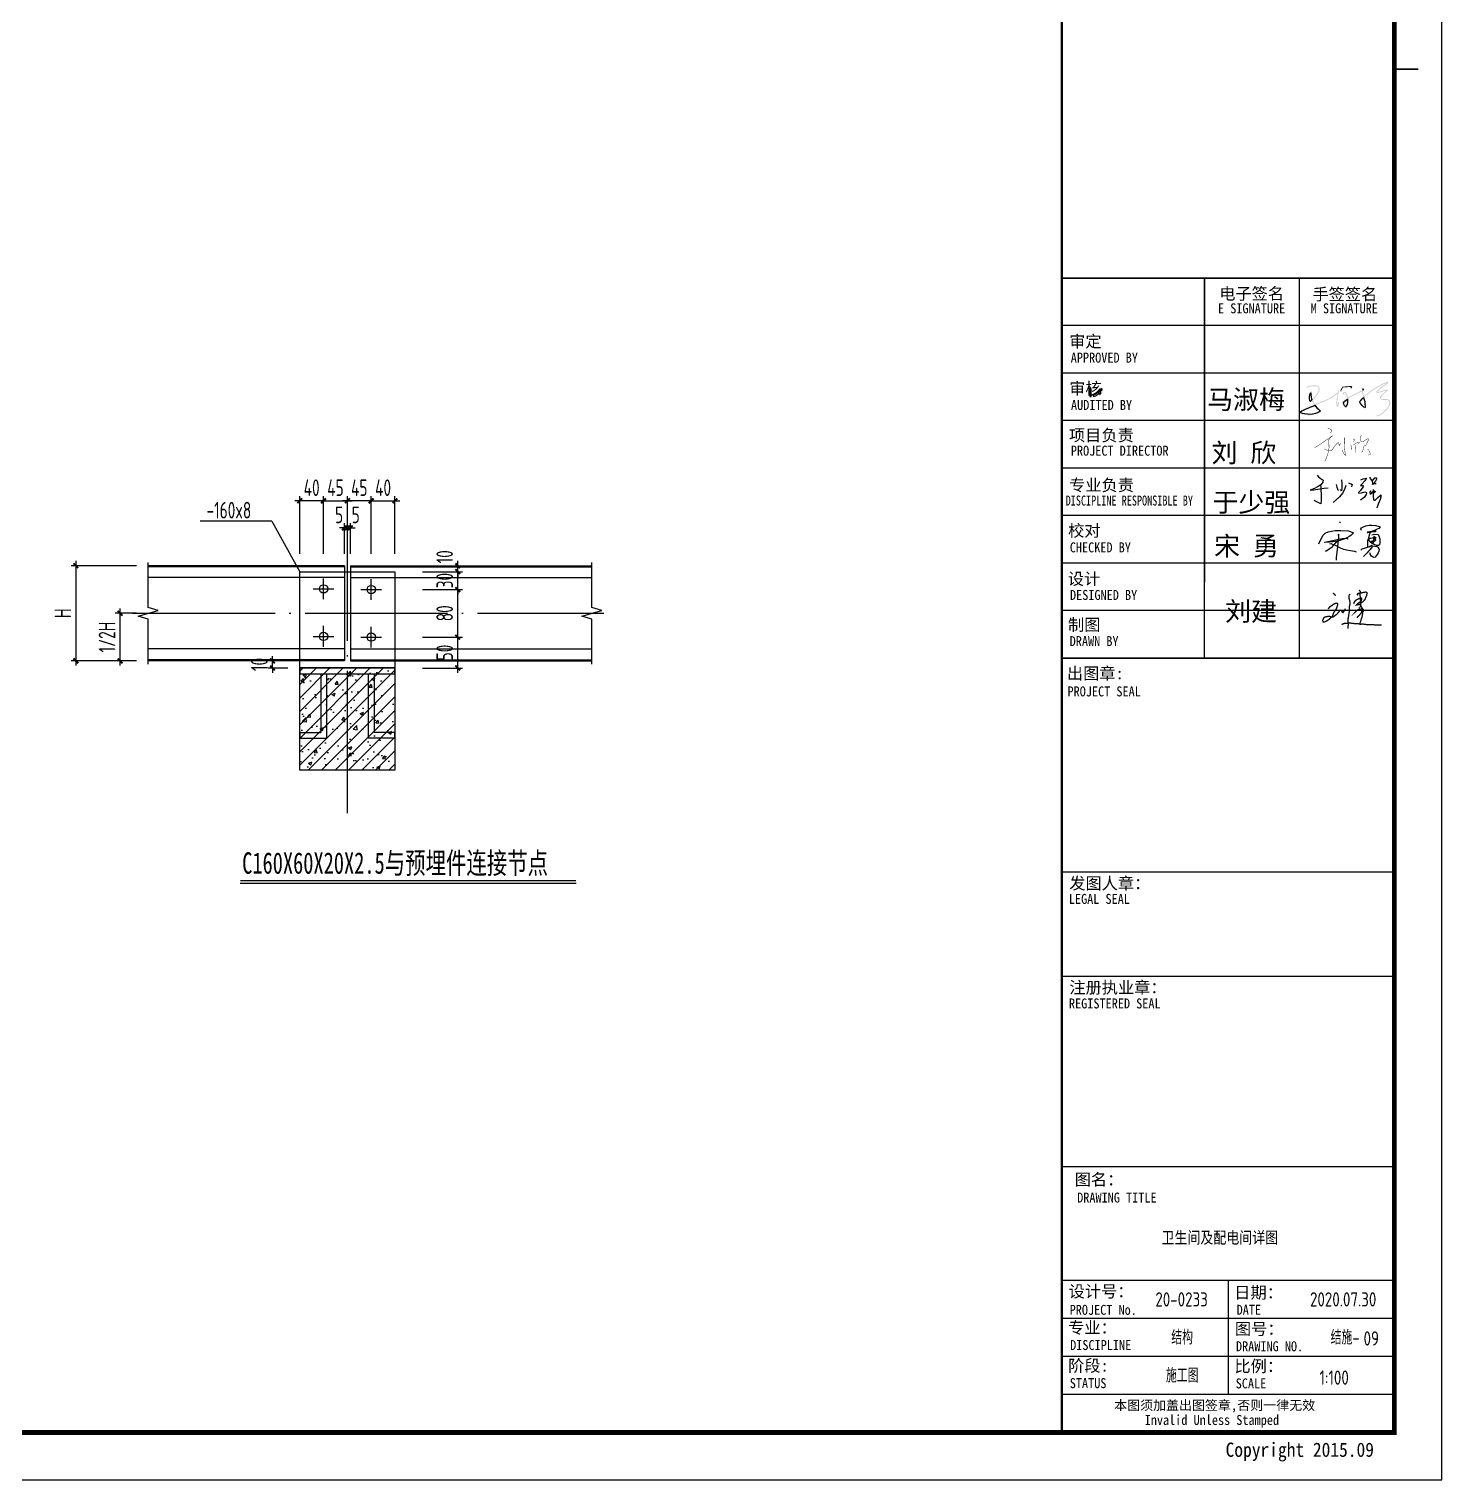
# Model space of a CAD drawing. Extents: x 899043 to 2598688, y -137197 to 211789.
# Drawn here: x 2253326 to 2283061, y 70135 to 100678 of the extents above; entities that cross this region are included whole.
import ezdxf
from ezdxf.enums import TextEntityAlignment as Align

# ---------------------------------------------------------------- set-up
doc = ezdxf.new("R2010")
doc.units = 0
doc.header["$LTSCALE"] = 1500
doc.header["$MEASUREMENT"] = 0
for name, pattern in [('ACAD_ISO02W100', [15, 12, -3]), ('CONTINOUS', [0]), ('DOTE', [2.42, 2, -0.2, 0.02, -0.2])]:
    doc.linetypes.add(name, pattern=pattern)
for name, color, linetype in [('00-tk', 151, 'Continuous'), ('1', 2, 'Continuous'), ('AXIS', 3, 'Continuous'), ('DIM', 3, 'Continuous'), ('DOTE', 1, 'Continuous'), ('iicon', 7, 'Continuous'), ('TEXT', 7, 'Continuous'), ('THIN', 7, 'Continuous'), ('WALL', 7, 'Continuous'), ('WELD_TEXT', 7, 'Continuous'), ('WINDOW', 4, 'Continuous')]:
    doc.layers.add(name, color=color, linetype=linetype)
doc.layers.add('TK-签名', color=70, linetype='Continuous', lineweight=30)
doc.layers.add('功能名称', color=255, linetype='Continuous', lineweight=0)
doc.styles.add('DS6FS', font='tssdeng.shx', dxfattribs={"width": 0.8, "bigfont": 'tssdchn.shx'})
doc.styles.add('DS6HT', font='simhei.ttf', dxfattribs={"width": 0.8})
doc.styles.add('TSSD_Dimension', font='Tssdeng.shx', dxfattribs={"width": 0.7, "bigfont": 'hztxt.shx'})
doc.styles.add('YG图名', font='simhei.ttf', dxfattribs={"width": 0.7, "height": 600})
doc.dimstyles.new('TSSD_100_100', dxfattribs={"dimtxt": 350, "dimasz": 100, "dimexe": 100, "dimexo": 250, "dimgap": 100, "dimtad": 1, "dimdec": 0, "dimzin": 0, "dimdsep": 46, "dimtxsty": 'TSSD_Dimension', "dimblk": 'ARCHTICK', "dimblk1": 'ARCHTICK', "dimblk2": 'ARCHTICK', "dimcen": 0, "dimdle": 100, "dimclrt": 7, "dimadec": 0, "dimazin": 0, "dimtfac": 1, "dimtdec": 0, "dimtix": 1, "dimtmove": 2, "dimatfit": 3, "dimfxl": 0, "dimtolj": 1, "dimtzin": 0, "dimarcsym": 0})

# ---------------------------------------------------------------- blocks, each defined once
blk = doc.blocks.new('_ArchTick')
at = {"color": 0, "linetype": 'ByBlock', "const_width": 0.4}
blk.add_lwpolyline([(-0.5, -0.5), (0.5, 0.5)], dxfattribs=at)
blk = doc.blocks.new('*D467')
at = {"layer": 'Defpoints', "color": 0}
for p in [(2261360, 87878), (2262348, 87878), (2261360, 87227)]:
    blk.add_point(p, dxfattribs=at)
at = {"layer": 'DIM', "color": 0, "lineweight": -2}
for p, q in [((2262348, 87127), (2262348, 87978)), ((2261610, 87878), (2262448, 87878)), ((2261610, 87227), (2262448, 87227))]:
    blk.add_line(p, q, dxfattribs=at)
at = {"layer": 'DIM', "color": 0, "lineweight": -2, "xscale": 100, "yscale": 100, "zscale": 100}
for p, rotation in [((2262348, 87878), 90), ((2262348, 87227), 270)]:
    blk.add_blockref('_ArchTick', p, dxfattribs=dict(at, rotation=rotation))
at = {"layer": 'DIM', "color": 7, "insert": (2262073, 87553), "char_height": 350, "attachment_point": 5, "rotation": 90, "style": 'TSSD_Dimension'}
blk.add_mtext('\\A1;50', dxfattribs=at)
blk = doc.blocks.new('*D468')
at = {"layer": 'Defpoints', "color": 0}
for p in [(2261360, 89380), (2261360, 89255), (2262348, 89380)]:
    blk.add_point(p, dxfattribs=at)
at = {"layer": 'DIM', "color": 0, "lineweight": -2}
for p, q in [((2261610, 89380), (2262448, 89380)), ((2261610, 89255), (2262448, 89255)), ((2262348, 89380), (2262348, 89480)), ((2262348, 89255), (2262348, 89380)), ((2262348, 89255), (2262348, 89155))]:
    blk.add_line(p, q, dxfattribs=at)
at = {"layer": 'DIM', "color": 0, "lineweight": -2, "xscale": 100, "yscale": 100, "zscale": 100}
for p, rotation in [((2262348, 89380), 270), ((2262348, 89255), 90)]:
    blk.add_blockref('_ArchTick', p, dxfattribs=dict(at, rotation=rotation))
at = {"layer": 'DIM', "color": 7, "insert": (2262073, 89568), "char_height": 350, "attachment_point": 5, "rotation": 90, "style": 'TSSD_Dimension'}
blk.add_mtext('\\A1;10', dxfattribs=at)
blk = doc.blocks.new('*D469')
at = {"layer": 'Defpoints', "color": 0}
for p in [(2261360, 89255), (2262348, 89255), (2261360, 88879)]:
    blk.add_point(p, dxfattribs=at)
at = {"layer": 'DIM', "color": 0, "lineweight": -2}
for p, q in [((2261610, 89255), (2262448, 89255)), ((2262348, 89255), (2262348, 89355)), ((2262348, 88879), (2262348, 89255)), ((2261610, 88879), (2262448, 88879)), ((2262348, 88879), (2262348, 88779))]:
    blk.add_line(p, q, dxfattribs=at)
at = {"layer": 'DIM', "color": 0, "lineweight": -2, "xscale": 100, "yscale": 100, "zscale": 100}
for p, rotation in [((2262348, 89255), 270), ((2262348, 88879), 90)]:
    blk.add_blockref('_ArchTick', p, dxfattribs=dict(at, rotation=rotation))
at = {"layer": 'DIM', "color": 7, "insert": (2262073, 89067), "char_height": 350, "attachment_point": 5, "rotation": 90, "style": 'TSSD_Dimension'}
blk.add_mtext('\\A1;30', dxfattribs=at)
blk = doc.blocks.new('*D470')
at = {"layer": 'Defpoints', "color": 0}
for p in [(2260088, 90176), (2260026, 89380), (2260088, 89380)]:
    blk.add_point(p, dxfattribs=at)
at = {"layer": 'DIM', "color": 0, "lineweight": -2}
for p, q in [((2260026, 90176), (2259926, 90176)), ((2260026, 89630), (2260026, 90276)), ((2260026, 90176), (2260088, 90176)), ((2260088, 89630), (2260088, 90276)), ((2260088, 90176), (2260188, 90176))]:
    blk.add_line(p, q, dxfattribs=at)
at = {"layer": 'DIM', "color": 0, "lineweight": -2, "xscale": 100, "yscale": 100, "zscale": 100}
blk.add_blockref('_ArchTick', (2260026, 90176), dxfattribs=at)
at = {"layer": 'DIM', "color": 0, "lineweight": -2, "xscale": 100, "yscale": 100, "zscale": 100, "rotation": 180}
blk.add_blockref('_ArchTick', (2260088, 90176), dxfattribs=at)
at = {"layer": 'DIM', "color": 7, "insert": (2260201, 90451), "char_height": 350, "attachment_point": 5, "style": 'TSSD_Dimension'}
blk.add_mtext('\\A1;5', dxfattribs=at)
blk = doc.blocks.new('*D471')
at = {"layer": 'Defpoints', "color": 0}
for p in [(2259963, 90176), (2259963, 89380), (2260026, 89380)]:
    blk.add_point(p, dxfattribs=at)
at = {"layer": 'DIM', "color": 0, "lineweight": -2}
for p, q in [((2259963, 90176), (2259863, 90176)), ((2259963, 89630), (2259963, 90276)), ((2260026, 90176), (2259963, 90176)), ((2260026, 89630), (2260026, 90276)), ((2260026, 90176), (2260126, 90176))]:
    blk.add_line(p, q, dxfattribs=at)
at = {"layer": 'DIM', "color": 0, "lineweight": -2, "xscale": 100, "yscale": 100, "zscale": 100}
blk.add_blockref('_ArchTick', (2259963, 90176), dxfattribs=at)
at = {"layer": 'DIM', "color": 0, "lineweight": -2, "xscale": 100, "yscale": 100, "zscale": 100, "rotation": 180}
blk.add_blockref('_ArchTick', (2260026, 90176), dxfattribs=at)
at = {"layer": 'DIM', "color": 7, "insert": (2259851, 90451), "char_height": 350, "attachment_point": 5, "style": 'TSSD_Dimension'}
blk.add_mtext('\\A1;5', dxfattribs=at)
blk = doc.blocks.new('*D472')
at = {"layer": 'Defpoints', "color": 0}
for p in [(2260026, 90747), (2260026, 89380), (2260527, 89380)]:
    blk.add_point(p, dxfattribs=at)
at = {"layer": 'DIM', "color": 0, "lineweight": -2}
for p, q in [((2260026, 90747), (2259926, 90747)), ((2260026, 89630), (2260026, 90847)), ((2260527, 90747), (2260026, 90747)), ((2260527, 89630), (2260527, 90847)), ((2260527, 90747), (2260627, 90747))]:
    blk.add_line(p, q, dxfattribs=at)
at = {"layer": 'DIM', "color": 0, "lineweight": -2, "xscale": 100, "yscale": 100, "zscale": 100}
blk.add_blockref('_ArchTick', (2260026, 90747), dxfattribs=at)
at = {"layer": 'DIM', "color": 0, "lineweight": -2, "xscale": 100, "yscale": 100, "zscale": 100, "rotation": 180}
blk.add_blockref('_ArchTick', (2260527, 90747), dxfattribs=at)
at = {"layer": 'DIM', "color": 7, "insert": (2260276, 91022), "char_height": 350, "attachment_point": 5, "style": 'TSSD_Dimension'}
blk.add_mtext('\\A1;45', dxfattribs=at)
blk = doc.blocks.new('*D473')
at = {"layer": 'Defpoints', "color": 0}
for p in [(2260026, 90747), (2259524, 89380), (2260026, 89380)]:
    blk.add_point(p, dxfattribs=at)
at = {"layer": 'DIM', "color": 0, "lineweight": -2}
for p, q in [((2259524, 90747), (2259424, 90747)), ((2259524, 89630), (2259524, 90847)), ((2259524, 90747), (2260026, 90747)), ((2260026, 89630), (2260026, 90847)), ((2260026, 90747), (2260126, 90747))]:
    blk.add_line(p, q, dxfattribs=at)
at = {"layer": 'DIM', "color": 0, "lineweight": -2, "xscale": 100, "yscale": 100, "zscale": 100}
blk.add_blockref('_ArchTick', (2259524, 90747), dxfattribs=at)
at = {"layer": 'DIM', "color": 0, "lineweight": -2, "xscale": 100, "yscale": 100, "zscale": 100, "rotation": 180}
blk.add_blockref('_ArchTick', (2260026, 90747), dxfattribs=at)
at = {"layer": 'DIM', "color": 7, "insert": (2259775, 91022), "char_height": 350, "attachment_point": 5, "style": 'TSSD_Dimension'}
blk.add_mtext('\\A1;45', dxfattribs=at)
blk = doc.blocks.new('*D474')
at = {"layer": 'Defpoints', "color": 0}
for p in [(2259023, 90747), (2259023, 89380), (2259524, 89380)]:
    blk.add_point(p, dxfattribs=at)
at = {"layer": 'DIM', "color": 0, "lineweight": -2}
for p, q in [((2259023, 90747), (2258923, 90747)), ((2259023, 89630), (2259023, 90847)), ((2259524, 90747), (2259023, 90747)), ((2259524, 89630), (2259524, 90847)), ((2259524, 90747), (2259624, 90747))]:
    blk.add_line(p, q, dxfattribs=at)
at = {"layer": 'DIM', "color": 0, "lineweight": -2, "xscale": 100, "yscale": 100, "zscale": 100}
blk.add_blockref('_ArchTick', (2259023, 90747), dxfattribs=at)
at = {"layer": 'DIM', "color": 0, "lineweight": -2, "xscale": 100, "yscale": 100, "zscale": 100, "rotation": 180}
blk.add_blockref('_ArchTick', (2259524, 90747), dxfattribs=at)
at = {"layer": 'DIM', "color": 7, "insert": (2259274, 91022), "char_height": 350, "attachment_point": 5, "style": 'TSSD_Dimension'}
blk.add_mtext('\\A1;40', dxfattribs=at)
blk = doc.blocks.new('*D475')
at = {"layer": 'Defpoints', "color": 0}
for p in [(2261027, 90747), (2260527, 89380), (2261027, 89380)]:
    blk.add_point(p, dxfattribs=at)
at = {"layer": 'DIM', "color": 0, "lineweight": -2}
for p, q in [((2260527, 90747), (2260427, 90747)), ((2260527, 89630), (2260527, 90847)), ((2260527, 90747), (2261027, 90747)), ((2261027, 89630), (2261027, 90847)), ((2261027, 90747), (2261127, 90747))]:
    blk.add_line(p, q, dxfattribs=at)
at = {"layer": 'DIM', "color": 0, "lineweight": -2, "xscale": 100, "yscale": 100, "zscale": 100}
blk.add_blockref('_ArchTick', (2260527, 90747), dxfattribs=at)
at = {"layer": 'DIM', "color": 0, "lineweight": -2, "xscale": 100, "yscale": 100, "zscale": 100, "rotation": 180}
blk.add_blockref('_ArchTick', (2261027, 90747), dxfattribs=at)
at = {"layer": 'DIM', "color": 7, "insert": (2260777, 91022), "char_height": 350, "attachment_point": 5, "style": 'TSSD_Dimension'}
blk.add_mtext('\\A1;40', dxfattribs=at)
blk = doc.blocks.new('*D476')
at = {"layer": 'Defpoints', "color": 0}
for p in [(2261360, 88879), (2262348, 88879), (2261360, 87878)]:
    blk.add_point(p, dxfattribs=at)
at = {"layer": 'DIM', "color": 0, "lineweight": -2}
for p, q in [((2261610, 88879), (2262448, 88879)), ((2262348, 87778), (2262348, 88979)), ((2261610, 87878), (2262448, 87878))]:
    blk.add_line(p, q, dxfattribs=at)
at = {"layer": 'DIM', "color": 0, "lineweight": -2, "xscale": 100, "yscale": 100, "zscale": 100}
for p, rotation in [((2262348, 88879), 90), ((2262348, 87878), 270)]:
    blk.add_blockref('_ArchTick', p, dxfattribs=dict(at, rotation=rotation))
at = {"layer": 'DIM', "color": 7, "insert": (2262073, 88379), "char_height": 350, "attachment_point": 5, "rotation": 90, "style": 'TSSD_Dimension'}
blk.add_mtext('\\A1;80', dxfattribs=at)
blk = doc.blocks.new('*D477')
at = {"layer": 'Defpoints', "color": 0}
for p in [(2258449, 87378), (2259025, 87378), (2259025, 87227)]:
    blk.add_point(p, dxfattribs=at)
at = {"layer": 'DIM', "color": 0, "lineweight": -2}
for p, q in [((2258775, 87378), (2258349, 87378)), ((2258449, 87378), (2258449, 87478)), ((2258449, 87227), (2258449, 87378)), ((2258775, 87227), (2258349, 87227)), ((2258449, 87227), (2258449, 87127))]:
    blk.add_line(p, q, dxfattribs=at)
at = {"layer": 'DIM', "color": 0, "lineweight": -2, "xscale": 100, "yscale": 100, "zscale": 100}
for p, rotation in [((2258449, 87378), 270), ((2258449, 87227), 90)]:
    blk.add_blockref('_ArchTick', p, dxfattribs=dict(at, rotation=rotation))
at = {"layer": 'DIM', "color": 7, "insert": (2258174, 87302), "char_height": 350, "attachment_point": 5, "rotation": 90, "style": 'TSSD_Dimension'}
blk.add_mtext('\\A1;10', dxfattribs=at)
blk = doc.blocks.new('*D478')
at = {"layer": 'Defpoints', "color": 0}
for p in [(2255242, 88379), (2255835, 88379), (2255835, 87378)]:
    blk.add_point(p, dxfattribs=at)
at = {"layer": 'DIM', "color": 0, "lineweight": -2}
for p, q in [((2255585, 88379), (2255142, 88379)), ((2255242, 87278), (2255242, 88479)), ((2255585, 87378), (2255142, 87378))]:
    blk.add_line(p, q, dxfattribs=at)
at = {"layer": 'DIM', "color": 0, "lineweight": -2, "xscale": 100, "yscale": 100, "zscale": 100}
for p, rotation in [((2255242, 88379), 90), ((2255242, 87378), 270)]:
    blk.add_blockref('_ArchTick', p, dxfattribs=dict(at, rotation=rotation))
at = {"layer": 'DIM', "color": 7, "insert": (2254967, 87878), "char_height": 350, "attachment_point": 5, "rotation": 90, "style": 'TSSD_Dimension'}
blk.add_mtext('\\A1;1/2H', dxfattribs=at)
blk = doc.blocks.new('*D479')
at = {"layer": 'Defpoints', "color": 0}
for p in [(2255835, 89380), (2254311, 87378), (2255835, 87378)]:
    blk.add_point(p, dxfattribs=at)
at = {"layer": 'DIM', "color": 0, "lineweight": -2}
for p, q in [((2255585, 89380), (2254211, 89380)), ((2254311, 89480), (2254311, 87278)), ((2255585, 87378), (2254211, 87378))]:
    blk.add_line(p, q, dxfattribs=at)
at = {"layer": 'DIM', "color": 0, "lineweight": -2, "xscale": 100, "yscale": 100, "zscale": 100}
for p, rotation in [((2254311, 89380), 90), ((2254311, 87378), 270)]:
    blk.add_blockref('_ArchTick', p, dxfattribs=dict(at, rotation=rotation))
at = {"layer": 'DIM', "color": 7, "insert": (2254036, 88379), "char_height": 350, "attachment_point": 5, "rotation": 90, "style": 'TSSD_Dimension'}
blk.add_mtext('\\A1;H', dxfattribs=at)
blk = doc.blocks.new('A$C0B3D34D6')
at = {"layer": '1', "linetype": 'ByBlock'}
for p, q in [((907, 0), (-907, 0)), ((907, -109), (907, 0)), ((-907, -109), (907, -109)), ((-508, -109), (-508, -1227)), ((-399, -109), (-399, -1336)), ((399, -109), (399, -1336)), ((508, -109), (508, -1227)), ((-907, -1227), (-508, -1227)), ((-907, -1227), (-907, -1336)), ((-907, -1336), (-399, -1336)), ((907, -1336), (399, -1336)), ((907, -1227), (508, -1227)), ((907, -1336), (907, -1227))]:
    blk.add_line(p, q, dxfattribs=at)
blk.add_lwpolyline([(-907, 0), (-907, -109), (907, -109), (907, 0)], close=True, dxfattribs=at)
blk = doc.blocks.new('A$C7C122B11')
at = {"layer": 'iicon', "color": 13, "const_width": 7.58}
for points in [[(244, 611), (279, 605)], [(279, 605), (315, 591)], [(321, 572), (298, 526)], [(315, 591), (321, 572)], [(0, 251), (101, 316)], [(101, 316), (199, 383)], [(199, 383), (301, 455)], [(322, 465), (255, 393)], [(255, 393), (267, 338)], [(267, 338), (270, 260)], [(301, 455), (344, 476)], [(331, 220), (382, 295)], [(382, 295), (411, 328)], [(411, 328), (434, 349)], [(434, 349), (448, 349)], [(448, 349), (455, 315)], [(455, 315), (462, 292)], [(462, 292), (485, 335)], [(554, 440), (553, 381)], [(553, 381), (555, 298)], [(555, 298), (561, 212)], [(674, 309), (686, 266)], [(686, 266), (692, 224)], [(718, 416), (741, 413)], [(745, 400), (719, 368)], [(726, 309), (755, 327)], [(741, 413), (745, 400)], [(755, 327), (790, 346)], [(756, 296), (765, 257)], [(790, 346), (817, 357)], [(826, 342), (799, 315)], [(817, 357), (835, 356)], [(835, 356), (826, 342)], [(858, 469), (850, 439)], [(850, 439), (850, 403)], [(850, 403), (863, 373)], [(872, 485), (858, 469)], [(863, 373), (876, 363)], [(876, 363), (897, 363)], [(897, 363), (924, 382)], [(921, 283), (909, 233)], [(923, 311), (921, 283)], [(924, 382), (974, 414)], [(951, 294), (937, 279)], [(971, 334), (951, 294)], [(991, 378), (971, 334)], [(974, 414), (997, 421)], [(1010, 411), (991, 378)], [(997, 421), (1010, 411)], [(180, 234), (214, 214)], [(220, 61), (189, 0)], [(214, 214), (249, 201)], [(254, 164), (220, 61)], [(249, 201), (284, 195)], [(270, 260), (254, 164)], [(284, 195), (312, 200)], [(312, 200), (331, 220)], [(535, 158), (509, 209)], [(575, 108), (535, 158)], [(561, 212), (572, 134)], [(572, 134), (575, 108)], [(692, 224), (692, 211)], [(762, 218), (762, 180)], [(762, 180), (763, 160)], [(765, 257), (762, 218)], [(892, 201), (876, 164)], [(909, 233), (892, 201)], [(980, 231), (1007, 207)], [(1033, 121), (1002, 119)], [(1007, 207), (1028, 171)], [(1028, 171), (1033, 146)], [(1033, 146), (1033, 121)]]:
    blk.add_lwpolyline(points, dxfattribs=at)
blk = doc.blocks.new('A$C26561F03')
at = {"layer": 'WALL'}
for p, q in [((150, 688), (177, 655)), ((177, 655), (214, 628)), ((214, 628), (252, 600)), ((1068, 593), (1118, 614)), ((1118, 614), (1187, 628)), ((1187, 628), (1150, 572)), ((1246, 649), (1268, 615)), ((1268, 615), (1304, 564)), ((1333, 598), (1360, 635)), ((1360, 635), (1394, 635)), ((1394, 635), (1397, 608)), ((88, 412), (0, 376)), ((0, 376), (76, 385)), ((76, 385), (204, 403)), ((166, 452), (88, 412)), ((224, 488), (166, 452)), ((204, 403), (295, 415)), ((216, 496), (223, 419)), ((223, 419), (231, 254)), ((268, 546), (224, 488)), ((252, 600), (277, 584)), ((277, 584), (268, 546)), ((295, 415), (378, 424)), ((550, 496), (561, 437)), ((561, 437), (583, 381)), ((583, 381), (597, 366)), ((680, 311), (616, 235)), ((660, 364), (640, 392)), ((669, 415), (660, 364)), ((662, 590), (665, 508)), ((665, 508), (669, 415)), ((725, 389), (680, 311)), ((749, 474), (725, 389)), ((810, 531), (834, 516)), ((834, 516), (863, 508)), ((863, 508), (884, 493)), ((880, 471), (867, 448)), ((884, 493), (880, 471)), ((1057, 371), (1016, 328)), ((1016, 328), (1022, 313)), ((1022, 313), (1078, 322)), ((1120, 459), (1057, 371)), ((1084, 500), (1061, 471)), ((1061, 471), (1109, 474)), ((1078, 322), (1153, 340)), ((1150, 572), (1084, 500)), ((1109, 474), (1120, 459)), ((1153, 340), (1188, 328)), ((1188, 328), (1181, 286)), ((1271, 364), (1258, 328)), ((1258, 328), (1263, 293)), ((1263, 293), (1289, 314)), ((1289, 314), (1309, 338)), ((1304, 564), (1309, 523)), ((1307, 568), (1333, 598)), ((1309, 523), (1308, 495)), ((1309, 338), (1344, 361)), ((1343, 524), (1316, 499)), ((1316, 499), (1363, 515)), ((1328, 304), (1332, 359)), ((1357, 326), (1328, 304)), ((1332, 359), (1335, 388)), ((1377, 566), (1343, 524)), ((1344, 361), (1362, 360)), ((1365, 339), (1357, 326)), ((1362, 360), (1365, 339)), ((1363, 515), (1390, 517)), ((1397, 608), (1377, 566)), ((222, 89), (81, 156)), ((231, 157), (222, 89)), ((231, 254), (231, 157)), ((616, 235), (483, 114)), ((1135, 221), (1058, 166)), ((1181, 286), (1135, 221)), ((1328, 304), (1325, 232)), ((1325, 232), (1330, 189)), ((1330, 189), (1340, 165)), ((1340, 165), (1370, 167)), ((1370, 167), (1427, 221)), ((1429, 80), (1406, 0)), ((1427, 221), (1472, 263)), ((1474, 180), (1429, 80)), ((1472, 263), (1484, 279)), ((1486, 229), (1474, 180)), ((1484, 279), (1486, 229))]:
    blk.add_line(p, q, dxfattribs=at)
blk = doc.blocks.new('20150828165454')
h = blk.add_hatch(color=256)
h.paths.add_polyline_path([(-4440, 30), (-4590, 65), (-4738, 73), (-4862, 73), (-4992, 72), (-5125, 52), (-5266, 37), (-5393, 13), (-5517, -12), (-5636, -56), (-5741, -115), (-5764, -162), (-5753, -202), (-5720, -224), (-5687, -211), (-5590, -156), (-5487, -118), (-5372, -95), (-5250, -72), (-5111, -57), (-4983, -38), (-4861, -37), (-4741, -37), (-4606, -44), (-4481, -73), (-4396, -123), (-4309, -200), (-4258, -277), (-4228, -372), (-4222, -432), (-4226, -493), (-4256, -619), (-4303, -715), (-4397, -874), (-4482, -1002), (-4524, -1077), (-4590, -1174), (-4663, -1268), (-4809, -1452), (-5015, -1664), (-5034, -1609), (-5089, -1342), (-5123, -1119), (-5136, -855), (-5186, -665), (-5310, -733), (-5417, -938), (-5505, -1249), (-5497, -1579), (-5468, -1849), (-5423, -2020), (-5307, -2086), (-5075, -1883), (-5061, -1869), (-5023, -1980), (-4920, -2172), (-4812, -2296), (-4775, -2346), (-4907, -2394), (-5121, -2478), (-5344, -2571), (-5520, -2636), (-5732, -2723), (-5969, -2837), (-6203, -2949), (-6416, -3043), (-6581, -3165), (-6703, -3245), (-6753, -3389), (-6543, -3484), (-6306, -3571), (-6047, -3628), (-5675, -3683), (-5346, -3696), (-4984, -3674), (-4626, -3589), (-4404, -3489), (-4020, -3309), (-3956, -3186), (-3956, -3088), (-4121, -2902), (-4378, -2661), (-4537, -2481), (-4598, -2400), (-4501, -2365), (-4236, -2257), (-3766, -2061), (-3213, -1827), (-2411, -1391), (-2174, -1208), (-2003, -1066), (-1843, -939), (-1870, -1118), (-1916, -1391), (-1963, -1659), (-1997, -1943), (-2000, -2196), (-1987, -2394), (-1897, -2716), (-1739, -2464), (-1664, -2061), (-1660, -2046), (-1673, -2009), (-1704, -2000), (-1735, -2006), (-1772, -2040), (-1844, -2423), (-1858, -2447), (-1878, -2376), (-1890, -2193), (-1887, -1950), (-1854, -1675), (-1808, -1409), (-1762, -1135), (-1727, -907), (-1723, -906), (-1721, -872), (-1721, -871), (-1703, -509, 0.9997794), (-1812, -503), (-1829, -818), (-1884, -831), (-2072, -981), (-2243, -1122), (-2471, -1298), (-3261, -1728), (-3808, -1959), (-4278, -2155), (-4541, -2262), (-4667, -2307), (-4727, -2228), (-4828, -2109), (-4922, -1935), (-4975, -1781), (-4727, -1525), (-4576, -1336), (-4501, -1239), (-4430, -1135), (-4388, -1059), (-4304, -932), (-4206, -767), (-4152, -656), (-4116, -509), (-4112, -430), (-4119, -351), (-4158, -229), (-4225, -127), (-4331, -33)])
h.paths.add_polyline_path([(-5250, -856), (-5246, -872), (-5233, -1130), (-5198, -1361), (-5140, -1638), (-5101, -1752), (-5151, -1803), (-5320, -1952), (-5328, -1947), (-5360, -1829), (-5387, -1572), (-5395, -1263), (-5314, -979)], flags=16)
h.paths.add_polyline_path([(-4706, -2439), (-4622, -2551), (-4457, -2737), (-4200, -2979), (-4066, -3130), (-4066, -3160), (-4100, -3226), (-4450, -3389), (-4661, -3484), (-5000, -3565), (-5347, -3585), (-5665, -3573), (-6027, -3519), (-6275, -3465), (-6502, -3382), (-6616, -3330), (-6611, -3316), (-6519, -3255), (-6360, -3139), (-6157, -3049), (-5921, -2936), (-5688, -2824), (-5479, -2739), (-5303, -2673), (-5080, -2580), (-4869, -2497)], flags=16)
blk.add_hatch(color=256).paths.add_polyline_path([(-168, -111), (-139, -122), (-168, -209), (-178, -172), (-217, -188), (-241, -231), (-240, -253), (-228, -276), (-200, -294), (-168, -302), (-115, -297), (-77, -292), (-54, -271), (-64, -244), (0, -55), (-152, 0), (-457, -20), (-795, -59), (-1146, -70), (-1281, -116), (-1343, -253), (-1500, -603), (-1494, -694), (-1442, -689), (-1397, -663), (-1400, -648), (-1243, -299), (-1200, -205), (-1126, -179), (-787, -168), (-448, -130)])
h = blk.add_hatch(color=256)
h.paths.add_polyline_path([(-688, -999), (-758, -854), (-875, -743), (-1035, -731), (-1201, -885), (-1136, -1058), (-1108, -1080), (-1080, -1087), (-1031, -1082), (-1031, -1038), (-1033, -1019), (-1072, -915), (-995, -844), (-922, -850), (-848, -920), (-789, -1044), (-688, -1286), (-658, -1498), (-642, -1566), (-853, -1712), (-1191, -1986), (-1209, -2083), (-1177, -2315), (-1093, -2534), (-846, -2791), (-664, -2671), (-615, -2561), (-516, -2337), (-480, -2070), (-489, -1817), (-511, -1642), (-518, -1613), (-479, -1586), (-165, -1385), (192, -1191), (537, -1003), (1087, -738), (1231, -674), (1250, -797), (1292, -1025), (1329, -1168), (1390, -1315), (1395, -1327), (1306, -1404), (1156, -1569), (983, -1775), (814, -1969), (842, -2080), (917, -2204), (1145, -2513), (1400, -2745), (1622, -2852), (1738, -2764), (1754, -2564), (1717, -2283), (1677, -1889), (1607, -1705), (1537, -1400), (1523, -1361), (1651, -1250), (1970, -1051), (2327, -770), (2760, -428), (2899, -354), (3238, -160), (3696, 101), (3975, 242), (4325, 379), (4403, 392), (4098, 197), (3764, -67), (3426, -339), (3128, -580), (3036, -733), (3084, -838), (3231, -876), (4286, -573), (4170, -677), (3520, -1353), (3490, -1494), (3543, -1600), (3652, -1703), (3791, -1744), (4210, -1764), (4485, -1782), (4603, -1871), (4653, -1995), (4701, -2170), (4651, -2340), (4517, -2625), (4351, -2851), (4045, -3162), (3802, -3368), (3636, -3501), (3516, -3583), (3351, -3668), (3136, -3711), (3117, -3707), (3087, -3712), (3058, -3730), (3044, -3762), (3044, -3803), (3072, -3829), (3115, -3829), (3158, -3819), (3388, -3773), (3573, -3678), (3701, -3590), (3872, -3453), (4120, -3243), (4435, -2922), (4612, -2681), (4754, -2379), (4815, -2171), (4757, -1960), (4694, -1802), (4525, -1674), (4216, -1654), (3809, -1635), (3708, -1605), (3633, -1534), (3606, -1480), (3621, -1406), (4246, -756), (4499, -531), (4400, -447), (4272, -463), (3230, -762), (3162, -745), (3160, -740), (3213, -654), (3495, -425), (3832, -153), (4162, 107), (4528, 341), (4539, 495), (4415, 505), (4296, 485), (3930, 343), (3644, 198), (3183, -65), (2846, -258), (2700, -335), (2259, -684), (1907, -961), (1585, -1162), (1483, -1251), (1434, -1133), (1400, -1002), (1358, -778), (1335, -627), (1338, -626), (1600, -468), (1348, -242), (1207, -133), (1215, -560), (1041, -638), (487, -905), (139, -1094), (-221, -1290), (-540, -1495), (-545, -1498), (-550, -1478), (-581, -1257)])
h.paths.add_polyline_path([(-617, -1682), (-599, -1826), (-590, -2065), (-623, -2307), (-715, -2516), (-752, -2596), (-830, -2649), (-998, -2474), (-1070, -2287), (-1098, -2086), (-1090, -2046), (-787, -1800)], flags=16)
h.paths.add_polyline_path([(935, -1998), (1066, -1847), (1239, -1641), (1383, -1483), (1433, -1440), (1501, -1737), (1569, -1915), (1608, -2296), (1643, -2567), (1632, -2706), (1609, -2724), (1462, -2653), (1227, -2439), (1009, -2142), (945, -2037)], flags=16)
h.paths.add_polyline_path([(1324, -506), (1321, -366), (1416, -451)], flags=16)
for points in [[(-5246, -872), (-5233, -1130), (-5198, -1361), (-5140, -1638), (-5101, -1752), (-5151, -1803), (-5320, -1952), (-5328, -1947), (-5360, -1829), (-5387, -1572), (-5395, -1263), (-5314, -979), (-5250, -856)], [(-617, -1682), (-599, -1826), (-590, -2065), (-623, -2307), (-715, -2516), (-752, -2596), (-830, -2649), (-998, -2474), (-1070, -2287), (-1098, -2086), (-1090, -2046), (-787, -1800)], [(1383, -1483), (1433, -1440), (1501, -1737), (1569, -1915), (1608, -2296), (1643, -2567), (1632, -2706), (1609, -2724), (1462, -2653), (1227, -2439), (1009, -2142), (945, -2037), (935, -1998), (1066, -1847), (1239, -1641)], [(1321, -366), (1324, -506), (1416, -451)], [(-4869, -2497), (-4706, -2439), (-4622, -2551), (-4457, -2737), (-4200, -2979), (-4066, -3130), (-4066, -3160), (-4100, -3226), (-4450, -3389), (-4661, -3484), (-5000, -3565), (-5347, -3585), (-5665, -3573), (-6027, -3519), (-6275, -3465), (-6502, -3382), (-6616, -3330), (-6611, -3316), (-6519, -3255), (-6360, -3139), (-6157, -3049), (-5921, -2936), (-5688, -2824), (-5479, -2739), (-5303, -2673), (-5080, -2580)]]:
    blk.add_lwpolyline(points, close=True)
blk = doc.blocks.new('A$C67844AE1')
at = {"layer": '00-tk'}
for p, q in [((126150, 0), (126150, 89100)), ((114150, 87600), (114150, 1500)), ((124650, 1500), (124650, 87600)), ((114150, 37950), (124650, 37950)), ((114150, 37950), (124650, 37950)), ((114150, 37950), (124650, 37950)), ((114150, 37950), (124650, 37950)), ((114150, 37950), (124650, 37950)), ((124650, 37950), (114150, 37950)), ((124650, 37950), (114150, 37950)), ((124650, 37950), (114150, 37950)), ((114150, 37950), (124650, 37950)), ((118650, 25950), (118650, 37950)), ((118650, 37950), (118650, 28350)), ((121650, 25950), (121650, 37950)), ((121650, 28350), (121650, 37950)), ((124650, 36450), (114150, 36450)), ((124650, 34950), (114150, 34950)), ((124650, 34950), (114150, 34950)), ((115073, 34460), (115032, 34450)), ((115032, 34450), (115032, 34304)), ((115073, 34304), (115073, 34460)), ((115333, 34382), (115305, 34352)), ((115355, 34409), (115333, 34382)), ((115356, 34412), (115355, 34409)), ((115376, 34446), (115356, 34412)), ((115356, 34344), (115381, 34376)), ((115381, 34460), (115376, 34446)), ((115414, 34441), (115381, 34460)), ((115381, 34376), (115401, 34403)), ((115401, 34403), (115404, 34408)), ((115404, 34408), (115429, 34435)), ((115429, 34435), (115414, 34441)), ((115032, 34253), (115030, 34214)), ((115030, 34214), (115075, 34214)), ((115032, 34304), (115033, 34290)), ((115033, 34290), (115032, 34253)), ((115073, 34266), (115073, 34304)), ((115074, 34228), (115073, 34266)), ((115075, 34214), (115074, 34228)), ((115165, 34259), (115128, 34246)), ((115128, 34246), (115137, 34237)), ((115137, 34237), (115159, 34208)), ((115159, 34208), (115185, 34219)), ((115199, 34274), (115165, 34259)), ((115185, 34219), (115219, 34235)), ((115229, 34291), (115199, 34274)), ((115219, 34235), (115240, 34248)), ((115262, 34313), (115229, 34291)), ((115240, 34248), (115271, 34269)), ((115290, 34336), (115262, 34313)), ((115271, 34269), (115296, 34287)), ((115305, 34352), (115290, 34336)), ((115296, 34287), (115326, 34314)), ((115326, 34314), (115388, 34314)), ((115388, 34314), (115356, 34344)), ((124650, 33450), (114150, 33450)), ((124650, 33450), (114150, 33450)), ((124650, 31950), (114150, 31950)), ((124650, 31950), (114150, 31950)), ((124650, 30450), (114150, 30450)), ((124650, 30450), (114150, 30450)), ((124650, 28950), (114150, 28950)), ((124650, 28950), (114150, 28950)), ((124650, 27450), (114150, 27450)), ((124650, 27450), (114150, 27450)), ((114150, 25950), (124650, 25950)), ((114150, 25950), (124650, 25950)), ((124650, 25950), (114150, 25950)), ((114150, 19200), (124650, 19200)), ((124650, 15900), (114150, 15900)), ((124650, 6300), (114150, 6300)), ((119400, 6300), (119400, 2700)), ((124650, 5100), (114150, 5100)), ((124650, 3900), (114150, 3900)), ((124650, 2700), (114150, 2700)), ((3750, 1500), (124650, 1500)), ((124650, 1500), (114150, 1500)), ((0, 0), (126150, 0))]:
    blk.add_line(p, q, dxfattribs=at)
at = {"layer": '00-tk', "const_width": 150}
blk.add_lwpolyline([(3750, 87600), (124650, 87600), (124650, 1500), (3750, 1500)], close=True, dxfattribs=at)
at = {"layer": '00-tk'}
for points, const_width in [([(114150, 1500), (114150, 87600)], 75), ([(124650, 44550), (125400, 44550)], 52.5)]:
    blk.add_lwpolyline(points, dxfattribs=dict(at, const_width=const_width))
blk.add_lwpolyline([(114150, 9900), (124650, 9900), (124650, 6300), (114150, 6300)], close=True, dxfattribs=at)
at = {"layer": 'AXIS', "color": 1, "ltscale": 1000, "const_width": 42}
for points in [[(122708, 28001), (122733, 27984), (122757, 27969), (122770, 27951), (122786, 27931), (122792, 27921)], [(123257, 27971), (123222, 27945), (123222, 27945), (123213, 27892), (123213, 27864), (123217, 27837), (123224, 27809), (123239, 27758), (123244, 27701), (123244, 27655), (123228, 27583), (123222, 27479), (123224, 27433), (123219, 27381), (123206, 27310), (123193, 27214), (123178, 27163), (123191, 27014), (123184, 26926), (123186, 26891), (123187, 26877)], [(123503, 27933), (123482, 27951), (123476, 27971), (123495, 27988), (123543, 28000), (123588, 28008), (123653, 28019), (123681, 28027), (123712, 28032), (123743, 28035), (123775, 28025), (123788, 28000), (123776, 27955), (123768, 27916), (123743, 27866), (123719, 27800), (123650, 27724), (123627, 27713), (123616, 27704), (123569, 27709), (123557, 27716)], [(123538, 28105), (123553, 28077), (123568, 28058), (123569, 28031), (123572, 28021), (123575, 28005), (123560, 27963), (123564, 27909), (123574, 27887), (123575, 27873), (123573, 27842), (123581, 27739), (123574, 27709), (123587, 27622), (123598, 27579), (123611, 27559), (123638, 27516), (123667, 27474), (123663, 27437), (123649, 27397), (123644, 27348), (123625, 27238), (123604, 27191), (123582, 27105), (123554, 27038)], [(122550, 27508), (122588, 27535), (122602, 27565), (122628, 27581), (122665, 27605), (122695, 27627), (122723, 27646), (122753, 27664), (122784, 27677), (122819, 27686), (122844, 27682), (122855, 27669), (122861, 27647), (122854, 27622), (122824, 27528), (122818, 27515), (122801, 27486), (122789, 27467), (122765, 27434), (122742, 27403), (122712, 27334), (122707, 27312), (122688, 27270), (122658, 27237), (122636, 27221), (122611, 27198), (122580, 27168), (122549, 27149), (122513, 27125), (122466, 27105), (122441, 27093), (122405, 27088), (122396, 27101), (122386, 27132), (122390, 27158), (122402, 27188), (122425, 27228), (122449, 27242), (122477, 27253), (122536, 27265), (122578, 27270), (122620, 27263), (122664, 27243), (122695, 27245), (122721, 27256), (122774, 27293), (122836, 27340), (122883, 27396), (122920, 27442), (122947, 27463), (122983, 27445), (122993, 27422), (122998, 27405), (123023, 27386), (123035, 27407), (123057, 27434), (123075, 27459), (123093, 27501), (123093, 27501), (123095, 27512)], [(123366, 27661), (123374, 27706), (123405, 27752), (123441, 27788), (123518, 27825), (123557, 27838), (123580, 27844), (123603, 27844), (123619, 27808), (123596, 27752), (123557, 27716), (123497, 27677), (123465, 27646), (123447, 27628), (123511, 27638), (123574, 27647), (123588, 27640), (123587, 27590), (123543, 27545), (123533, 27520), (123503, 27487), (123470, 27462), (123442, 27443), (123423, 27418), (123485, 27473), (123533, 27482), (123572, 27495), (123611, 27499), (123641, 27494), (123614, 27438), (123612, 27387), (123577, 27348), (123537, 27295), (123497, 27263), (123477, 27240), (123469, 27218)], [(122982, 27010), (123035, 27037), (123091, 27049), (123187, 27052), (123233, 27056), (123280, 27055), (123357, 27044), (123418, 27033), (123498, 27039), (123521, 27033), (123560, 27019), (123614, 27023), (123656, 27025), (123725, 27017), (123762, 27009), (123819, 27006), (123868, 27009), (123915, 27009), (123967, 27004), (124029, 27000), (124096, 26996), (124141, 26993), (124193, 26992), (124226, 26995), (124243, 26996)]]:
    blk.add_lwpolyline(points, dxfattribs=at)
at = {"layer": 'TK-签名'}
for p, q in [((122941, 30252), (122910, 30221)), ((122267, 29561), (122390, 29823)), ((122390, 29823), (122463, 29896)), ((122463, 29896), (122555, 29938)), ((122555, 29938), (122666, 29958)), ((122666, 29958), (122775, 29977)), ((122775, 29977), (122855, 29977)), ((122855, 29977), (122957, 29977)), ((122876, 29855), (122875, 29836)), ((122875, 29836), (122884, 29823)), ((122893, 29841), (122876, 29855)), ((122884, 29823), (122886, 29773)), ((122920, 29832), (122893, 29841)), ((122957, 29977), (123195, 29967)), ((123217, 29791), (123143, 29752)), ((123195, 29967), (123354, 29911)), ((123274, 29820), (123217, 29791)), ((123354, 29911), (123274, 29820)), ((123593, 30037), (123609, 30062)), ((123599, 30005), (123593, 30037)), ((123611, 29983), (123599, 30005)), ((123609, 30062), (123668, 30098)), ((123668, 30098), (123743, 30128)), ((123743, 30128), (123851, 30143)), ((123802, 29926), (123784, 29919)), ((123784, 29919), (123815, 29916)), ((123924, 29947), (123802, 29926)), ((123815, 29916), (123874, 29927)), ((123861, 29860), (123815, 29702)), ((123851, 30143), (123940, 30145)), ((123899, 29928), (123861, 29860)), ((123874, 29927), (124031, 29961)), ((124038, 29942), (123899, 29928)), ((124015, 29979), (123924, 29947)), ((123940, 30145), (124061, 30138)), ((123940, 29838), (124020, 29869)), ((123997, 29793), (123996, 29754)), ((124002, 29795), (123997, 29793)), ((124030, 29773), (124002, 29795)), ((124105, 30018), (124015, 29979)), ((124020, 29869), (124134, 29854)), ((124031, 29961), (124073, 29954)), ((124073, 29954), (124038, 29942)), ((124061, 30138), (124194, 30095)), ((124154, 30048), (124105, 30018)), ((124134, 29854), (124167, 29779)), ((124194, 30095), (124154, 30048)), ((124167, 29779), (124185, 29701)), ((122517, 29614), (122446, 29601)), ((122446, 29601), (122449, 29607)), ((122449, 29607), (122690, 29663)), ((122494, 29332), (122459, 29318)), ((122552, 29362), (122494, 29332)), ((122604, 29612), (122517, 29614)), ((122591, 29389), (122552, 29362)), ((122647, 29437), (122591, 29389)), ((122699, 29620), (122604, 29612)), ((122613, 29563), (122644, 29574)), ((122644, 29574), (122795, 29504)), ((122731, 29516), (122647, 29437)), ((122690, 29663), (122844, 29698)), ((122776, 29633), (122699, 29620)), ((122792, 29585), (122731, 29516)), ((122872, 29649), (122776, 29633)), ((122847, 29662), (122792, 29585)), ((122795, 29504), (122933, 29434)), ((122837, 29379), (122817, 29216)), ((122886, 29773), (122837, 29379)), ((122844, 29698), (123002, 29726)), ((122930, 29665), (122872, 29649)), ((122990, 29682), (122930, 29665)), ((122933, 29434), (123039, 29393)), ((123085, 29721), (122990, 29682)), ((123002, 29726), (123130, 29736)), ((123039, 29393), (123195, 29357)), ((123143, 29752), (123085, 29721)), ((123130, 29736), (123172, 29722)), ((123174, 29710), (123169, 29714)), ((123172, 29722), (123174, 29710)), ((123195, 29357), (123328, 29342)), ((123328, 29342), (123386, 29331)), ((123386, 29331), (123412, 29321)), ((123412, 29321), (123438, 29309)), ((123585, 29361), (123629, 29396)), ((123629, 29396), (123704, 29424)), ((123704, 29424), (123829, 29467)), ((123795, 29633), (123794, 29479)), ((123803, 29665), (123795, 29633)), ((123815, 29702), (123803, 29665)), ((123874, 29373), (123825, 29314)), ((123829, 29467), (123880, 29480)), ((123834, 29693), (123850, 29715)), ((123850, 29668), (123834, 29693)), ((123850, 29715), (123887, 29735)), ((123876, 29640), (123850, 29668)), ((123865, 29454), (123883, 29481)), ((123915, 29427), (123874, 29373)), ((123904, 29604), (123876, 29640)), ((123880, 29480), (123949, 29491)), ((123883, 29481), (123911, 29502)), ((123887, 29735), (123956, 29752)), ((123958, 29568), (123904, 29604)), ((123911, 29502), (123946, 29504)), ((123952, 29648), (123913, 29630)), ((123913, 29630), (124011, 29640)), ((123946, 29469), (123915, 29427)), ((123939, 29563), (123931, 29548)), ((123973, 29613), (123939, 29563)), ((123946, 29504), (123961, 29490)), ((123961, 29490), (123946, 29469)), ((123949, 29491), (124033, 29483)), ((124001, 29688), (123952, 29648)), ((123956, 29752), (123987, 29759)), ((124012, 29533), (123958, 29568)), ((123984, 29652), (123973, 29613)), ((123989, 29710), (123984, 29652)), ((123987, 29759), (124039, 29765)), ((123996, 29754), (123989, 29710)), ((124041, 29731), (124001, 29688)), ((124011, 29640), (124045, 29662)), ((124083, 29502), (124012, 29533)), ((124045, 29751), (124030, 29773)), ((124033, 29483), (124090, 29471)), ((124039, 29765), (124067, 29760)), ((124067, 29760), (124041, 29731)), ((124056, 29714), (124045, 29751)), ((124045, 29662), (124058, 29681)), ((124058, 29681), (124056, 29714)), ((124142, 29506), (124083, 29502)), ((124090, 29471), (124137, 29453)), ((124137, 29453), (124153, 29404)), ((124155, 29332), (124138, 29279)), ((124175, 29530), (124142, 29506)), ((124153, 29404), (124163, 29366)), ((124163, 29366), (124155, 29332)), ((124186, 29603), (124175, 29530)), ((124185, 29701), (124186, 29603)), ((122815, 29058), (122807, 29040)), ((122817, 29216), (122814, 29119)), ((122814, 29119), (122815, 29058)), ((123698, 29180), (123675, 29163)), ((123745, 29234), (123698, 29180)), ((123792, 29278), (123745, 29234)), ((123825, 29314), (123792, 29278)), ((123879, 29255), (123872, 29276)), ((123887, 29236), (123879, 29255)), ((123905, 29200), (123887, 29236)), ((123930, 29167), (123905, 29200)), ((123976, 29136), (123930, 29167)), ((124006, 29123), (123976, 29136)), ((124045, 29133), (124006, 29123)), ((124075, 29175), (124045, 29133)), ((124108, 29222), (124075, 29175)), ((124138, 29279), (124108, 29222))]:
    blk.add_line(p, q, dxfattribs=at)
for name, p, xscale, yscale, zscale in [('20150828165454', (123318, 34542), 0.2499999997671694, 0.2499999997671694, 0.2499999997671694), ('A$C7C122B11', (122127, 32162), 1.698991545068566, 1.698991544893943, 1.698991544950582)]:
    blk.add_blockref(name, p, dxfattribs=dict(xscale=xscale, yscale=yscale, zscale=zscale))
at = {"color": 1, "xscale": 1.5, "yscale": 1.5, "zscale": 1.5}
blk.add_blockref('A$C26561F03', (121989, 30690), dxfattribs=at)
at = {"layer": '00-tk', "style": 'DS6HT'}
for s, p in [('电子签名', (119118, 37272)), ('手签签名', (122060, 37253)), ('审定', (114383, 35763)), ('审核', (114382, 34278)), ('项目负责', (114376, 32800)), ('专业负责', (114379, 31227)), ('校对', (114349, 29788)), ('设计', (114339, 28267)), ('制图', (114345, 26817)), ('出图章:', (114312, 25281)), ('发图人章：', (114385, 18652)), ('注册执业章：', (114386, 15364)), ('图名：', (114556, 9300)), ('设计号：', (114365, 5767)), ('日期：', (119594, 5732)), ('专业：', (114349, 4623)), ('图号：', (119614, 4583)), ('阶段:', (114349, 3421)), ('比例：', (119598, 3408))]:
    blk.add_text(s, height=375, dxfattribs=at).set_placement(p)
for s, height, width, p in [('E SIGNATURE', 315, 0.9, (119080, 36837)), ('M SIGNATURE', 315, 0.9, (122005, 36837)), ('APPROVED BY', 315, 0.9, (114431, 35280)), ('AUDITED BY', 315, 0.9, (114439, 33786)), ('PROJECT DIRECTOR', 315, 0.9, (114434, 32342)), ('DISCIPLINE RESPONSIBLE BY', 315, 0.75, (114271, 30768)), ('CHECKED BY', 315, 0.9, (114401, 29289)), ('DESIGNED BY', 315, 0.9, (114408, 27787)), ('DRAWN BY', 315, 0.9, (114398, 26330)), ('PROJECT SEAL', 315, 0.9, (114329, 24741)), ('LEGAL SEAL', 315, 0.9, (114371, 18190)), ('REGISTERED SEAL', 315, 0.9, (114375, 14889)), ('DRAWING TITLE', 315, 0.9, (114634, 8760)), ('PROJECT No.', 315, 0.9, (114397, 5215)), ('DATE', 315, 0.9, (119668, 5217)), ('DISCIPLINE', 315, 0.9, (114412, 4103)), ('DRAWING NO.', 315, 0.9, (119647, 4064)), ('STATUS', 315, 0.9, (114400, 2900)), ('SCALE', 315, 0.9, (119639, 2892)), ('Copyright 2015.09', 450, 0.9, (119320, 731))]:
    blk.add_text(s, height=height, dxfattribs=dict(at, width=width)).set_placement(p)
blk.add_text('本图须加盖出图签章,否则一律无效', height=300, dxfattribs=at).set_placement((118974, 2345), align=Align.MIDDLE)
at = {"layer": '00-tk', "style": 'DS6HT', "width": 0.9}
blk.add_text('Invalid Unless Stamped', height=315, dxfattribs=at).set_placement((118886, 1860), align=Align.MIDDLE)
at = {"layer": '功能名称', "color": 7, "style": 'DS6HT'}
blk.add_text('马淑梅 ', height=600, dxfattribs=at).set_placement((120170, 33816, -1032246), align=Align.CENTER)
for s, p in [('刘 欣', (118874, 32134)), ('于少强', (118905, 30571)), ('宋 勇', (118956, 29192)), ('刘建', (119306, 27129))]:
    blk.add_text(s, height=600, dxfattribs=at).set_placement(p)
at = {"layer": '功能名称', "color": 7, "style": 'DS6FS', "width": 0.8}
for s, p in [('20-0233', (117931, 5477)), ('2020.07.30', (123031, 5477)), ('结构', (117949, 4277)), ('结施-', (123094, 4277)), ('施工图', (117949, 3077))]:
    blk.add_text(s, height=450, dxfattribs=at).set_placement(p, align=Align.CENTER)

msp = doc.modelspace()

# ---------------------------------------------------------------- hatches: boundary and pattern name
at = {"layer": 'WINDOW', "linetype": 'ByBlock'}
h = msp.add_hatch(dxfattribs=at)
h.set_pattern_fill('AN31C', color=251, scale=1000, style=0)
h.set_pattern_definition([(45, (202631.01, -325917.19), (-141.421356, 141.421356), []), (50, (202631, -325917.2), (717.26018, -62.75213), [75, -825]), (355, (202631, -325917.2), (-138.75133, 752.19213), [60, -660]), (100.4514, (202690.8, -325922.4), (578.50938, 689.43954), [63.7402, -701.1421]), (46.1842, (202631, -325717.2), (1067.24105, -165.519), [112.5, -1237.5]), (96.6356, (202720, -325731), (934.6627, 974.11787), [95.6103, -1051.713]), (351.1842, (202631, -325717.2), (934.66195, 974.1186), [90, -990]), (21, (202731, -325767.2), (596.90705, -402.61889), [75, -825]), (326, (202731, -325767.2), (243.31533, 725.15005), [60, -660]), (71.4514, (202780.75, -325800.74), (840.22263, 322.5305), [63.7402, -701.1421]), (37.5, (202631, -325917.2), (12.159855, 332.893854), [0, -652, 0, -670, 0, -662.5]), (7.5, (202631, -325917.2), (263.06954, 394.41171), [0, -382, 0, -637, 0, -252.5]), (327.5, (202408, -325917.2), (533.822436, -22.554872), [0, -250, 0, -780, 0, -1035]), (317.5, (202308, -325917.2), (583.18617, 100.10498), [0, -325, 0, -518, 0, -735])])
h.paths.add_polyline_path([(2259024.7, 87227.4), (2261027.1, 87227.4), (2261027.1, 85073.8), (2259024.7, 85073.8)])

# ---------------------------------------------------------------- linework, layer by layer
for p, q in [((2258432.5, 90320.8), (2256928, 90320.8)), ((2258432.5, 90320.8), (2259024.7, 89254.7)), ((2259963.3, 89379.9), (2255834.7, 89379.9)), ((2259024.7, 89254.7), (2260088.5, 89254.7)), ((2259024.7, 87227.4), (2259024.7, 89254.7)), ((2259963.3, 89379.9), (2259963.3, 87377.5)), ((2260088.5, 89379.9), (2260088.5, 87377.5)), ((2260088.5, 89379.9), (2265169, 89379.9)), ((2260088.5, 89354.9), (2265169, 89354.9)), ((2260088.5, 89254.7), (2261027.1, 89254.7)), ((2261027.1, 89254.7), (2261027.1, 87227.4)), ((2259963.3, 87377.5), (2255834.7, 87377.5)), ((2260088.5, 87377.5), (2265169, 87377.5))]:
    msp.add_line(p, q)
at = {"linetype": 'ACAD_ISO02W100', "ltscale": 0.3}
for p, q in [((2259963.3, 89354.9), (2255834.7, 89354.9)), ((2259963.3, 89129.6), (2255834.7, 89129.6)), ((2260088.5, 89129.6), (2265169, 89129.6)), ((2259963.3, 87627.8), (2255834.7, 87627.8)), ((2259963.3, 87402.6), (2255834.7, 87402.6)), ((2260088.5, 87627.8), (2265169, 87627.8)), ((2260088.5, 87402.6), (2265169, 87402.6))]:
    msp.add_line(p, q, dxfattribs=at)
at = {"color": 1}
for centre in [(2259524.5, 88893.7), (2260526.5, 88879.3), (2259524.5, 87892.5), (2260526.5, 87878.1)]:
    msp.add_circle(centre, 87.6, dxfattribs=at)
at = {"layer": 'DIM'}
msp.add_line((2257772.1, 82697.2), (2264839.5, 82697.2), dxfattribs=at)
at = {"layer": 'DIM', "const_width": 26.4}
msp.add_lwpolyline([(2257772.1, 82752.6), (2264839.5, 82752.6)], dxfattribs=at)
at = {"layer": 'DOTE', "color": 251, "linetype": 'DOTE'}
for p, q in [((2260025.9, 84169), (2260025.9, 90021.6)), ((2259305.5, 88893.7), (2259743.5, 88893.7)), ((2259524.5, 88674.7), (2259524.5, 89112.7)), ((2260307.5, 88879.3), (2260745.5, 88879.3)), ((2260526.5, 88660.3), (2260526.5, 89098.3)), ((2255503.8, 88378.7), (2265422.6, 88378.7)), ((2259524.5, 87673.5), (2259524.5, 88111.5)), ((2260526.5, 87659.1), (2260526.5, 88097.1)), ((2259305.5, 87892.5), (2259743.5, 87892.5)), ((2260307.5, 87878.1), (2260745.5, 87878.1))]:
    msp.add_line(p, q, dxfattribs=at)
at = {"layer": 'THIN'}
for points in [[(2255834.7, 87308.9), (2255834.7, 88253.9), (2255623.4, 88321.1), (2256045.9, 88436.3), (2255834.7, 88503.5), (2255834.7, 89448.5)], [(2265169, 87308.9), (2265169, 88253.9), (2264957.8, 88321.1), (2265380.3, 88436.3), (2265169, 88503.5), (2265169, 89448.5)]]:
    msp.add_lwpolyline(points, dxfattribs=at)
at = {"layer": 'WINDOW', "color": 251, "linetype": 'ByBlock'}
msp.add_lwpolyline([(2259024.7, 87227.4), (2261027.1, 87227.4), (2261027.1, 85073.8), (2259024.7, 85073.8)], close=True, dxfattribs=at)

# ---------------------------------------------------------------- block references
at = {"layer": 'WELD_TEXT', "linetype": 'ByBlock', "xscale": 0.6666666666278616, "yscale": 0.6666666666715173, "zscale": 0.6666666666666666}
msp.add_blockref('A$C67844AE1', (2198961.1, 70135.3), dxfattribs=at)
at = {"layer": 'WINDOW', "linetype": 'ByBlock', "xscale": 1.103984639979899, "yscale": 1.103984639979899, "zscale": 1.103984639997988}
msp.add_blockref('A$C0B3D34D6', (2260025.9, 87227.4), dxfattribs=at)

# ---------------------------------------------------------------- texts
at = {"linetype": 'CONTINOUS', "style": 'TSSD_Dimension', "width": 0.7}
msp.add_text('-160x8', height=350.09, dxfattribs=at).set_placement((2257061.8, 90374.3))
at = {"layer": '00-tk', "color": 0, "style": 'DS6HT', "width": 0.8}
msp.add_text('卫生间及配电间详图', height=250, dxfattribs=at).set_placement((2278386.2, 75113), align=Align.CENTER)
at = {"layer": 'TEXT', "style": 'YG图名', "width": 0.7}
msp.add_text('C160X60X20X2.5与预埋件连接节点', height=450, dxfattribs=at).set_placement((2257811.6, 82897.4))
at = {"layer": '功能名称', "color": 7, "style": 'DS6FS', "width": 0.8}
for s, height, p in [('09', 300, (2281573.6, 72964.6)), ('1:100', 300.15, (2280791.8, 72140.6))]:
    msp.add_text(s, height=height, dxfattribs=at).set_placement(p, align=Align.CENTER)

# ---------------------------------------------------------------- dimensions: what is measured, and where the dimension line sits
at = {"layer": 'DIM'}
for base, p1, p2, angle, text, picture, middle in [((2259023.1, 90746.7), (2259524.5, 89379.9), (2259023.1, 89379.9), 180, '40', '*D474', (2259273.8, 91021.7)), ((2261027.1, 90746.7), (2260526.5, 89379.9), (2261027.1, 89379.9), 180, '40', '*D475', (2260776.8, 91021.7)), ((2254311.5, 87377.5), (2255834.7, 89379.9), (2255834.7, 87377.5), 90, 'H', '*D479', (2254036.5, 88378.7)), ((2262347.5, 89254.7), (2261359.9, 88879.3), (2261359.9, 89254.7), 270, '30', '*D469', (2262072.5, 89067)), ((2262347.5, 88879.3), (2261359.9, 87878.1), (2261359.9, 88879.3), 90, '80', '*D476', (2262072.5, 88378.7)), ((2255241.7, 88378.7), (2255834.7, 87377.5), (2255834.7, 88378.7), 90, '1/2H', '*D478', (2254966.7, 87878.1)), ((2262347.5, 87878.1), (2261359.9, 87227.4), (2261359.9, 87878.1), 270, '50', '*D467', (2262072.5, 87552.8)), ((2258448.5, 87377.5), (2259024.7, 87227.4), (2259024.7, 87377.5), 270, '10', '*D477', (2258173.5, 87302.5))]:
    dim = msp.add_linear_dim(base=base, p1=p1, p2=p2, angle=angle, text=text, dimstyle='TSSD_100_100', dxfattribs=at)
    dim.commit()
    dim.dimension.update_dxf_attribs({"geometry": picture, "text_midpoint": middle})
for p1, picture, middle in [((2259524.5, 89379.9), '*D473', (2259775.2, 91021.7)), ((2260526.5, 89379.9), '*D472', (2260276.2, 91021.7))]:
    dim = msp.add_linear_dim(base=(2260025.9, 90746.7), p1=p1, p2=(2260025.9, 89379.9), text='45', dimstyle='TSSD_100_100', dxfattribs=at)
    dim.commit()
    dim.dimension.update_dxf_attribs({"geometry": picture, "text_midpoint": middle})
for base, p2, picture, middle in [((2259963.3, 90176.2), (2259963.3, 89379.9), '*D471', (2259850.7, 90451.2)), ((2260088.5, 90176.2), (2260088.5, 89379.9), '*D470', (2260201.1, 90451.2))]:
    dim = msp.add_linear_dim(base=base, p1=(2260025.9, 89379.9), p2=p2, text='5', dimstyle='TSSD_100_100', dxfattribs=at)
    dim.commit()
    dim.dimension.update_dxf_attribs({"geometry": picture, "text_midpoint": middle, "dimtype": 160})
dim = msp.add_linear_dim(base=(2262347.5, 89379.9), p1=(2261359.9, 89254.7), p2=(2261359.9, 89379.9), angle=270, text='10', dimstyle='TSSD_100_100', dxfattribs=at)
dim.commit()
dim.dimension.update_dxf_attribs({"geometry": '*D468', "text_midpoint": (2262072.5, 89567.9), "dimtype": 160})

doc.saveas('drawing.dxf')
